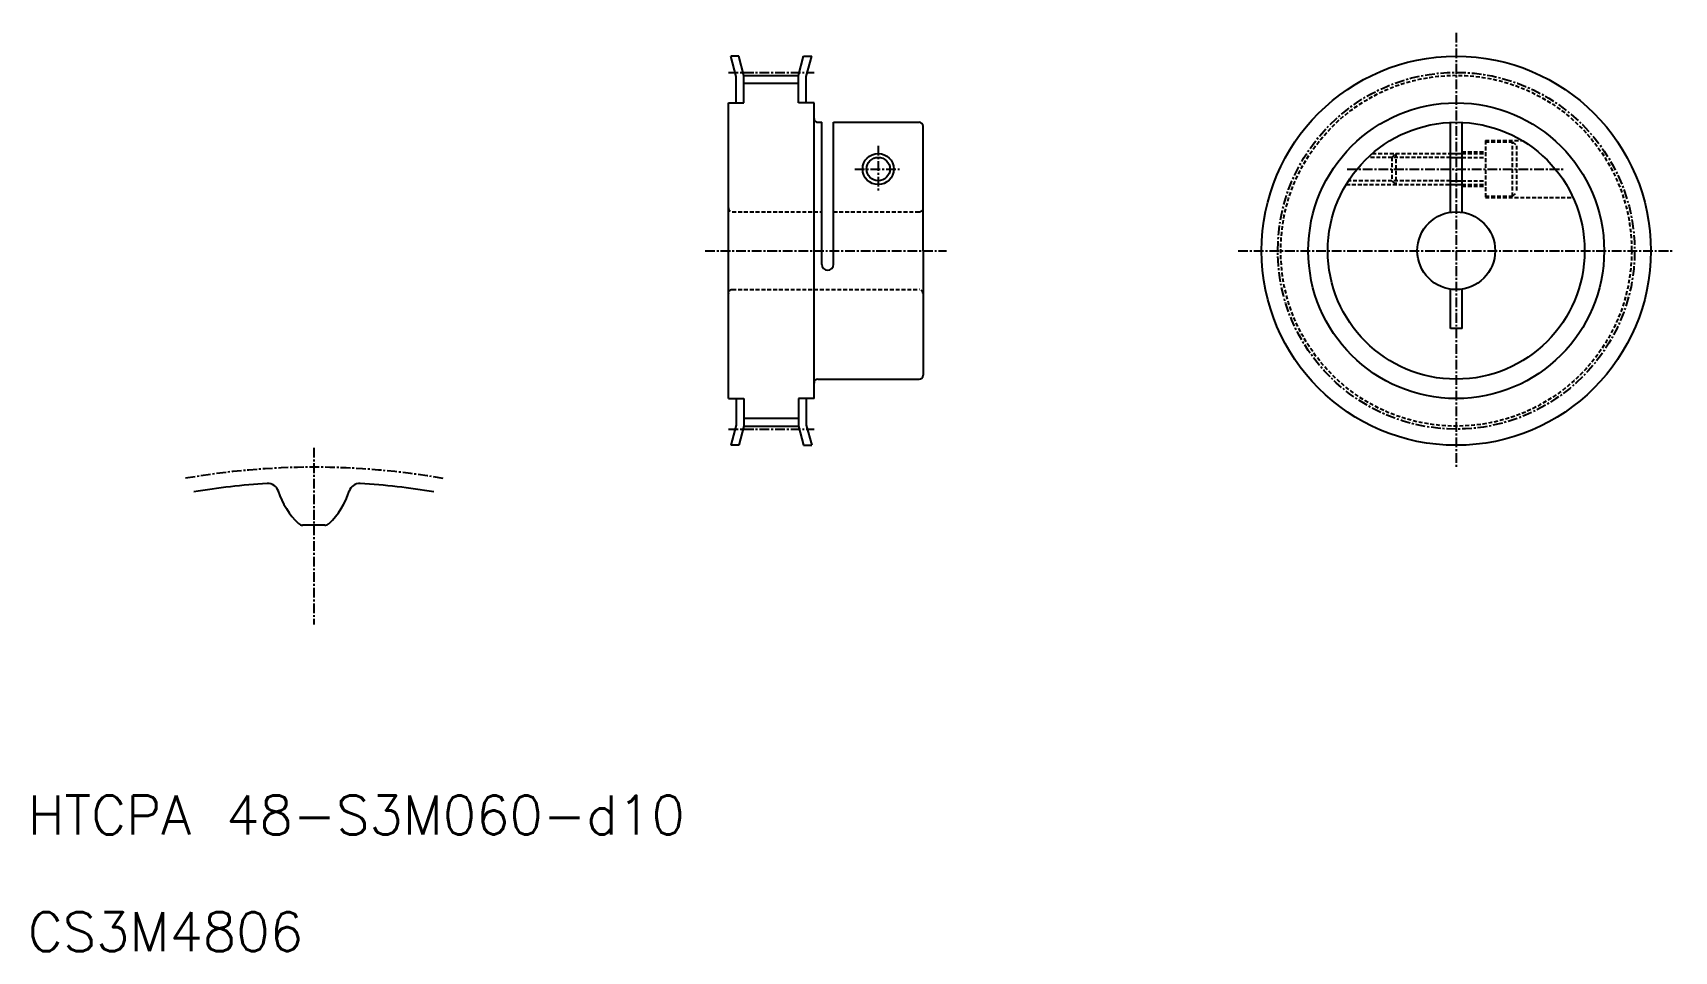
# Model space of a CAD drawing. Extents: x 11 to 221, y 10 to 128.
import ezdxf

# ---------------------------------------------------------------- set-up
doc = ezdxf.new("R2010")
doc.units = 0
doc.linetypes.add('CENTER', pattern=[2, 1.25, -0.25, 0.25, -0.25])
doc.linetypes.add('DASHED', pattern=[0.75, 0.5, -0.25])
doc.layers.get('0').update_dxf_attribs({"linetype": 'CONTINUOUS'})
doc.layers.add('CENTER', color=1, linetype='CENTER')
doc.styles.get("Standard").update_dxf_attribs({"font": 'txt.shx'})

msp = doc.modelspace()

# ---------------------------------------------------------------- linework, layer by layer
at = {"color": 7, "linetype": 'CONTINUOUS'}
for p, q in [((101.34, 125), (100.3, 125)), ((101, 122.4), (100.3, 125)), ((102, 122.53), (101.34, 125)), ((109, 122.53), (109.66, 125)), ((109.66, 125), (110.7, 125)), ((110, 122.4), (110.7, 125)), ((101, 119), (101, 122.4)), ((102, 122.53), (109, 122.53)), ((102, 119), (102, 122.53)), ((109, 119), (109, 122.53)), ((110, 119), (110, 122.4)), ((102, 121.53), (109, 121.53)), ((100, 81), (100, 119)), ((100, 119), (102, 119)), ((111, 119), (109, 119)), ((111, 81), (111, 119)), ((111.5, 116.5), (112, 116.5)), ((112, 98.25), (112, 116.5)), ((113.5, 100), (113.5, 116.5)), ((113.5, 116.5), (124.5, 116.5)), ((125, 100), (125, 116)), ((192.75, 104.97), (192.75, 116.49)), ((194.25, 104.97), (194.25, 116.49)), ((192.75, 112.5), (194.25, 112.5)), ((192.75, 108.5), (194.25, 108.5)), ((113.5, 98.25), (113.5, 100)), ((125, 100), (125, 84)), ((192.75, 90), (192.75, 95.06)), ((194.25, 90), (194.25, 95.06)), ((194.25, 90), (192.75, 90)), ((111.5, 83.5), (124.5, 83.5)), ((100, 81), (102, 81)), ((101, 81), (101, 77.6)), ((102, 81), (102, 77.47)), ((111, 81), (109, 81)), ((109, 81), (109, 77.47)), ((110, 81), (110, 77.6)), ((102, 78.47), (109, 78.47)), ((101, 77.6), (100.3, 75)), ((102, 77.47), (101.34, 75)), ((102, 77.47), (109, 77.47)), ((109, 77.47), (109.66, 75)), ((110, 77.6), (110.7, 75)), ((101.34, 75), (100.3, 75)), ((109.66, 75), (110.7, 75))]:
    msp.add_line(p, q, dxfattribs=at)
at = {"color": 3, "linetype": 'DASHED'}
for p, q in [((197.25, 114.15), (201.99, 114.15)), ((197.25, 114.15), (197.25, 106.85)), ((197.25, 114), (200.75, 114)), ((200.75, 107), (200.75, 114)), ((200.75, 114), (201.25, 113.5)), ((192.75, 112), (182.18, 112)), ((182.73, 112.5), (192.75, 112.5)), ((185.25, 112), (185.75, 112.5)), ((185.25, 112), (185.25, 109)), ((185.75, 112.5), (185.75, 108.5)), ((194.25, 112.7), (197.25, 112.7)), ((194.25, 112.5), (197.25, 112.5)), ((194.25, 112), (197.25, 112)), ((201.25, 113.5), (201.25, 107.5)), ((179.36, 108.5), (192.75, 108.5)), ((192.75, 109), (179.67, 109)), ((185.25, 109), (185.75, 108.5)), ((194.25, 109), (197.25, 109)), ((194.25, 108.5), (197.25, 108.5)), ((194.25, 108.3), (197.25, 108.3)), ((197.25, 107), (200.75, 107)), ((197.25, 106.85), (208.51, 106.85)), ((200.75, 107), (201.25, 107.5)), ((100.5, 105), (112, 105)), ((113.5, 105), (124.5, 105)), ((100.5, 95), (124.5, 95))]:
    msp.add_line(p, q, dxfattribs=at)
at = {"color": 3, "linetype": 'CONTINUOUS'}
for p, q in [((192.75, 112), (194.25, 112)), ((192.75, 109), (194.25, 109))]:
    msp.add_line(p, q, dxfattribs=at)
at = {"color": 7, "linetype": 'CONTINUOUS'}
for centre, radius in [((193.5, 100), 25), ((193.5, 100), 19), ((193.5, 100), 16.5), ((119.25, 110.5), 1.5), ((193.5, 100), 5)]:
    msp.add_circle(centre, radius, dxfattribs=at)
at = {"color": 3, "linetype": 'DASHED'}
msp.add_circle((193.5, 100), 22.54, dxfattribs=at)
at = {"color": 3, "linetype": 'CONTINUOUS'}
msp.add_circle((119.25, 110.5), 2, dxfattribs=at)
at = {"color": 7, "linetype": 'CONTINUOUS'}
for centre, radius, start, end in [((111.5, 117), 0.5, 180, 270), ((124.5, 116), 0.5, 0, 90), ((112.75, 98.25), 0.75, 180, 0), ((111.5, 83), 0.5, 90, 180), ((124.5, 84), 0.5, 270, 0), ((46.73, -23.31), 93.6, 93.6596, 99.4799), ((40.85, 68.7), 1.4, 17.3831, 93.6596), ((52.62, 68.7), 1.4, 86.3404, 162.6169), ((46.73, -23.31), 93.6, 80.5201, 86.3404), ((51.61, 72.07), 9.88, 197.3831, 226.2547), ((41.86, 72.07), 9.88, 313.7453, 342.6169), ((45.3, 65.48), 0.75, 226.2547, 270.9256), ((46.73, -23.31), 88.05, 89.0744, 90.9256), ((48.17, 65.48), 0.75, 269.0744, 313.7453)]:
    msp.add_arc(centre, radius, start, end, dxfattribs=at)
at = {"color": 3, "linetype": 'DASHED'}
for centre, start, end in [((100.5, 105.5), 180, 270), ((124.5, 105.5), 270, 0), ((100.5, 94.5), 90, 180), ((124.5, 94.5), 0, 90)]:
    msp.add_arc(centre, 0.5, start, end, dxfattribs=at)
at = {"layer": 'CENTER', "color": 1, "linetype": 'CENTER'}
for p, q in [((193.5, 128), (193.5, 72)), ((100, 122.92), (111, 122.92)), ((119.25, 113.5), (119.25, 107.5)), ((116.25, 110.5), (122.25, 110.5)), ((179.5, 110.5), (207.5, 110.5)), ((97, 100), (128, 100)), ((165.5, 100), (221.5, 100)), ((100, 77.08), (111, 77.08)), ((46.73, 74.69), (46.73, 51.99))]:
    msp.add_line(p, q, dxfattribs=at)
msp.add_circle((193.5, 100), 22.92, dxfattribs=at)
msp.add_arc((46.73, -23.31), 95.5, 79.9757, 100.0243, dxfattribs=at)

# ---------------------------------------------------------------- texts
at = {"color": 7, "linetype": 'CONTINUOUS'}
for s, p in [('HTCPA 48-S3M060-d10', (10, 25)), ('CS3M4806', (10, 10))]:
    msp.add_text(s, height=5, dxfattribs=at).set_placement(p)

doc.saveas('drawing.dxf')
